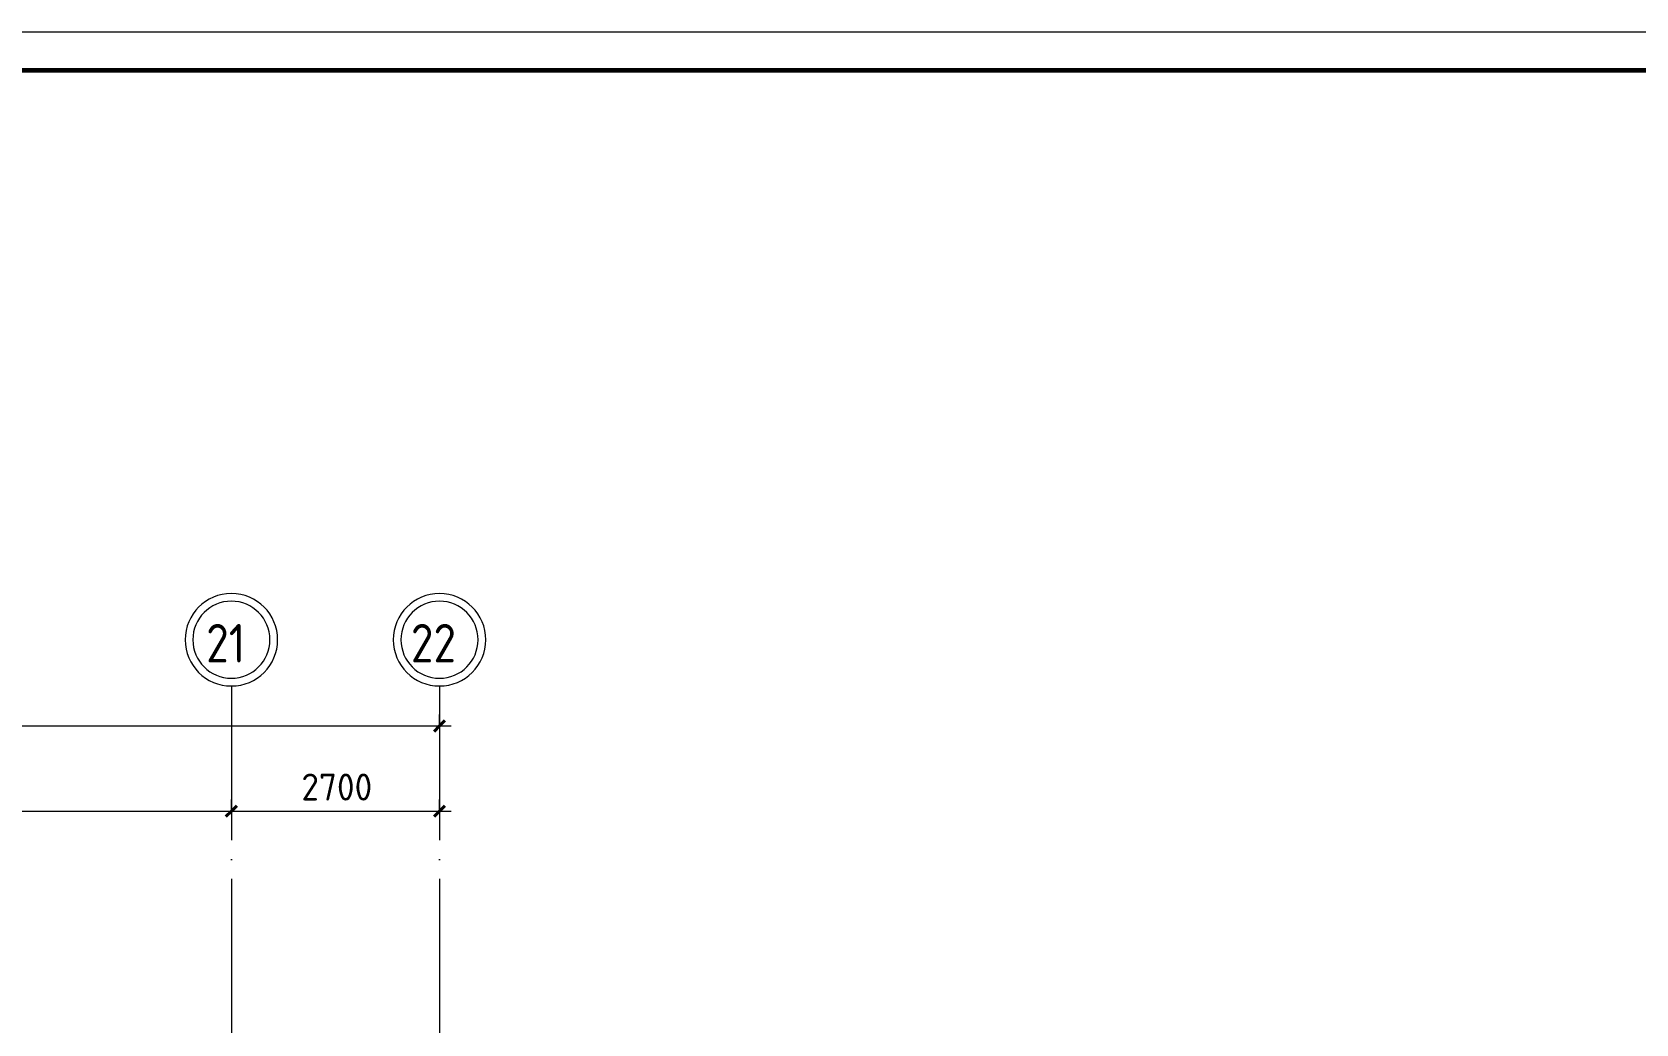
# Model space of a CAD drawing. Header units: millimetres. Extents: x -695119 to 412940, y -249585 to 622758.
# Drawn here: x 317506 to 338310, y 108278 to 121145 of the extents above; entities that cross this region are included whole.
import ezdxf

# ---------------------------------------------------------------- set-up
doc = ezdxf.new("R2010")
doc.units = ezdxf.units.MM
doc.linetypes.add('ADSK_Линия сетки', pattern=[25, 20, -2.5, 0, -2.5])
for name, color, linetype, lineweight in [('Оси', 252, 'Continuous', 9), ('ОФ_рамка', 8, 'Continuous', 60), ('Размеры', 7, 'Continuous', 9)]:
    doc.layers.add(name, color=color, linetype=linetype, lineweight=lineweight)
doc.styles.add('GOST Common_1', font='', dxfattribs={"height": 250})
doc.styles.add('GOST Common_3', font='', dxfattribs={"height": 3.5})
doc.styles.get('GOST Common_1').set_extended_font_data('GOST type B')
doc.styles.get('GOST Common_3').set_extended_font_data('GOST type B')

# ---------------------------------------------------------------- blocks, each defined once
blk = doc.blocks.new('А0')
at = {"layer": 'ОФ_рамка', "color": 0, "linetype": 'Continuous', "lineweight": 5, "ltscale": 100}
blk.add_lwpolyline([(341068, -309617), (222168, -309617)], dxfattribs=at)
at = {"layer": 'ОФ_рамка', "color": 0, "linetype": 'Continuous', "ltscale": 100}
blk.add_lwpolyline([(340568, -310117), (224168, -310117)], dxfattribs=at)
blk = doc.blocks.new('план 2 этажа')
at = {"layer": 'Оси', "color": 251, "linetype": 'ADSK_Линия сетки', "ltscale": 100, "true_color": 0x636466}
for p, q in [((320091, 112662), (320091, 95007)), ((322791, 112662), (322791, 95007))]:
    blk.add_line(p, q, dxfattribs=at)
at = {"layer": 'Оси', "color": 251, "lineweight": 20, "true_color": 0x636466}
for centre, radius, start, end in [((320091, 113262), 600, 0, 180), ((322791, 113262), 600, 0, 180), ((320091, 113262), 500, 0, 180), ((322791, 113262), 500, 0, 180), ((320091, 113262), 600, 180, 0), ((320091, 113262), 500, 180, 0), ((322791, 113262), 600, 180, 0), ((322791, 113262), 500, 180, 0)]:
    blk.add_arc(centre, radius, start, end, dxfattribs=at)
at = {"layer": 'Размеры', "color": 251, "lineweight": 20, "true_color": 0x636466}
for p, q in [((269041, 112143), (322941, 112143)), ((322791, 112143), (322791, 112293)), ((322791, 112143), (322791, 112093)), ((320091, 111039), (320091, 111189)), ((320091, 111039), (320091, 111189)), ((322791, 111039), (322791, 111189)), ((310991, 111039), (320091, 111039)), ((320091, 111039), (320091, 110989)), ((320091, 111039), (322941, 111039)), ((320091, 111039), (320091, 110989)), ((322791, 111039), (322791, 110989))]:
    blk.add_line(p, q, dxfattribs=at)
at = {"layer": 'Размеры', "color": 251, "lineweight": 40, "true_color": 0x636466}
for p, q in [((322791, 112143), (322720, 112072)), ((322791, 112143), (322862, 112214)), ((320091, 111039), (320162, 111109)), ((320091, 111039), (320162, 111109)), ((322791, 111039), (322862, 111109)), ((320091, 111039), (320020, 110968)), ((320091, 111039), (320020, 110968)), ((322791, 111039), (322720, 110968))]:
    blk.add_line(p, q, dxfattribs=at)
at = {"layer": 'Оси', "color": 251, "true_color": 0x636466, "style": 'GOST Common_1', "width": 0.9}
for s, p in [('21', (319764, 112967)), ('22', (322419, 112967))]:
    blk.add_text(s, height=500, dxfattribs=at).set_placement(p)
at = {"layer": 'Размеры', "color": 251, "lineweight": 20, "true_color": 0x636466, "insert": (320999, 111526), "char_height": 350, "width": 1059.58, "attachment_point": 1, "line_spacing_factor": 1.022761, "style": 'GOST Common_3'}
blk.add_mtext('2700', dxfattribs=at)

msp = doc.modelspace()

# ---------------------------------------------------------------- block references
msp.add_blockref('план 2 этажа', (0, 0))
at = {"layer": 'ОФ_рамка', "color": 0, "lineweight": -2}
msp.add_blockref('А0', (18047.034, 430761.986), dxfattribs=at)

doc.saveas('drawing.dxf')
